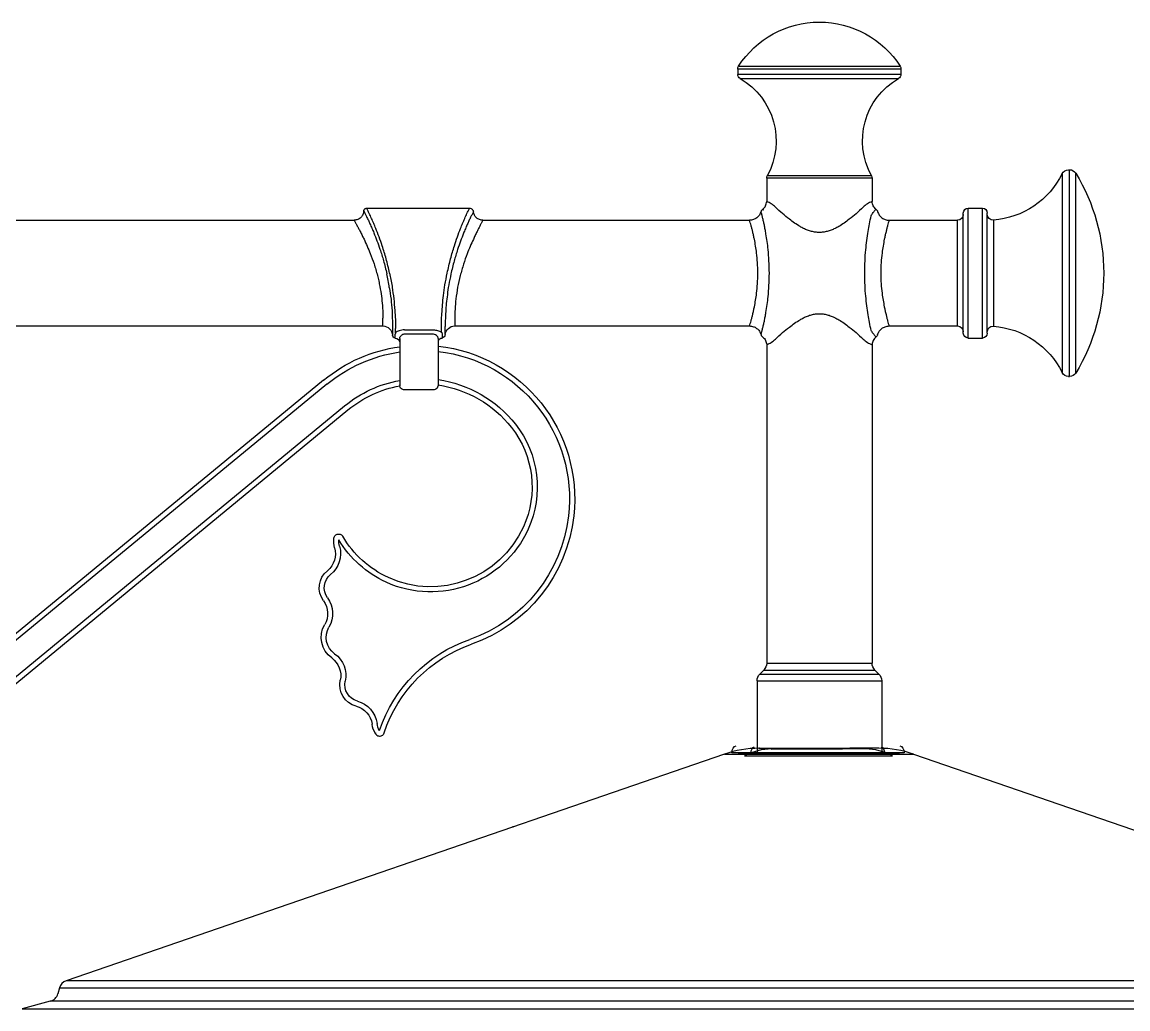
# Model space of a CAD drawing. Extents: x 0 to 225, y 0 to 465.
# Drawn here: x 127.44 to 169.01, y 412.75 to 449.83 of the extents above; entities that cross this region are included whole.
import ezdxf

# ---------------------------------------------------------------- set-up
doc = ezdxf.new("R2010")
doc.units = 0
doc.layers.add('LIVELLO_1', color=160, linetype='Continuous')

# ---------------------------------------------------------------- blocks, each defined once
blk = doc.blocks.new('AI9-BLK1')
at = {"layer": 'LIVELLO_1', "color": 7}
for p, q in [((47.993, 215.62), (41.861, 215.62)), ((41.861, 215.62), (41.861, 215.419)), ((47.993, 215.419), (41.861, 215.419)), ((41.886, 215.722), (47.966, 215.722)), ((47.993, 215.62), (47.993, 215.419)), ((41.947, 215.265), (47.899, 215.265)), ((46.891, 211.604), (42.964, 211.604)), ((54.054, 211.688), (54.054, 204.218)), ((54.296, 211.836), (54.334, 211.836)), ((54.334, 204.066), (54.334, 211.836)), ((54.565, 204.194), (54.565, 211.705)), ((46.909, 211.518), (42.946, 211.518)), ((42.946, 211.518), (42.946, 210.64)), ((46.909, 211.518), (46.909, 210.64)), ((27.912, 210.388), (31.769, 210.388)), ((50.518, 210.388), (51.057, 210.388)), ((50.518, 205.511), (50.518, 210.388)), ((51.057, 205.511), (51.057, 210.388)), ((3.675, 209.938), (27.436, 209.938)), ((32.276, 209.938), (42.301, 209.938)), ((47.549, 209.938), (50.119, 209.938)), ((50.119, 205.966), (50.119, 209.938)), ((50.337, 205.688), (50.337, 210.212)), ((51.238, 205.688), (51.238, 210.212)), ((51.471, 209.947), (51.471, 205.955)), ((28.52, 205.966), (28.52, 206.257)), ((31.219, 206.231), (31.219, 205.966)), ((2.617, 205.966), (28.52, 205.966)), ((28.88, 205.962), (28.88, 205.617)), ((28.986, 205.703), (28.986, 205.867)), ((29.33, 205.816), (30.415, 205.816)), ((30.719, 205.739), (30.719, 205.838)), ((30.863, 205.644), (30.863, 205.948)), ((31.219, 205.966), (42.301, 205.966)), ((47.549, 205.966), (50.119, 205.966)), ((28.981, 205.511), (28.981, 205.659)), ((29.151, 205.492), (29.151, 203.755)), ((30.415, 205.655), (29.33, 205.655)), ((30.592, 205.496), (30.592, 203.742)), ((30.742, 205.666), (30.742, 205.511)), ((50.518, 205.511), (51.057, 205.511)), ((42.946, 205.262), (42.946, 193.289)), ((46.909, 205.262), (46.909, 193.289)), ((26.29, 203.929), (8.311, 189.123)), ((26.417, 203.775), (8.435, 188.973)), ((29.151, 203.742), (29.151, 203.718)), ((54.296, 204.066), (54.334, 204.066)), ((30.415, 203.559), (29.33, 203.559)), ((9.104, 188.159), (27.081, 202.961)), ((9.229, 188.009), (27.205, 202.811)), ((42.688, 192.883), (42.834, 193.033)), ((42.688, 192.883), (47.166, 192.883)), ((42.834, 193.033), (47.015, 193.033)), ((42.946, 193.289), (46.909, 193.289)), ((47.166, 192.883), (47.015, 193.033)), ((42.582, 192.627), (47.271, 192.627)), ((42.582, 192.627), (42.582, 189.887)), ((47.271, 192.627), (47.271, 189.887)), ((42.659, 190.092), (46.068, 190.092)), ((43.131, 190.067), (45.801, 190.067)), ((46.663, 190.067), (45.807, 190.067)), ((47.164, 190.092), (46.07, 190.092)), ((41.361, 189.875), (16.614, 181.358)), ((41.361, 189.875), (48.463, 189.875)), ((48.118, 189.917), (41.637, 189.917)), ((41.877, 189.911), (47.941, 189.911)), ((47.381, 189.915), (42.353, 189.915)), ((42.582, 189.887), (47.271, 189.887)), ((48.463, 189.875), (73.215, 181.358)), ((73.215, 181.358), (16.614, 181.358)), ((16.357, 181.086), (16.299, 180.866)), ((16.357, 181.086), (73.468, 181.086)), ((16.014, 180.586), (14.956, 180.299)), ((73.816, 180.586), (16.014, 180.586)), ((14.956, 180.299), (74.871, 180.299))]:
    blk.add_line(p, q, dxfattribs=at)
blk.add_lwpolyline([(29.151, 203.74), (29.151, 203.746), (29.151, 203.755)], dxfattribs=at)
for points in [[(41.886, 215.722), (42.552, 216.756), (43.694, 217.383), (44.925, 217.383)], [(44.925, 217.383), (46.152, 217.383), (47.302, 216.756), (47.966, 215.722)], [(41.861, 215.62), (41.861, 215.657), (41.868, 215.688), (41.886, 215.722)], [(41.947, 215.265), (41.89, 215.296), (41.861, 215.355), (41.861, 215.419)], [(47.993, 215.419), (47.993, 215.355), (47.955, 215.296), (47.899, 215.265)], [(47.966, 215.722), (47.978, 215.688), (47.993, 215.657), (47.993, 215.62)], [(41.947, 215.265), (43.228, 214.521), (43.677, 212.895), (42.964, 211.604)], [(46.891, 211.604), (46.172, 212.895), (46.622, 214.521), (47.899, 215.265)], [(42.946, 211.516), (42.946, 211.549), (42.948, 211.577), (42.964, 211.604)], [(46.891, 211.604), (46.902, 211.577), (46.909, 211.549), (46.909, 211.516)], [(54.054, 211.688), (53.559, 210.688), (52.575, 210.024), (51.471, 209.945)], [(54.054, 211.688), (54.099, 211.774), (54.194, 211.836), (54.296, 211.836)], [(54.334, 211.836), (54.429, 211.836), (54.515, 211.785), (54.565, 211.703)], [(54.565, 211.705), (55.253, 210.576), (55.615, 209.274), (55.615, 207.952)], [(50.337, 210.209), (50.337, 210.309), (50.416, 210.388), (50.518, 210.388)], [(51.057, 210.388), (51.159, 210.388), (51.238, 210.309), (51.238, 210.209)], [(50.337, 210.154), (50.337, 210.035), (50.242, 209.938), (50.119, 209.938)], [(28.52, 205.964), (28.712, 205.964), (28.873, 205.809), (28.88, 205.617)], [(30.863, 205.644), (30.88, 205.825), (31.038, 205.964), (31.219, 205.964)], [(50.119, 205.964), (50.242, 205.964), (50.337, 205.865), (50.337, 205.745)], [(51.471, 205.955), (52.575, 205.871), (53.559, 205.211), (54.054, 204.216)], [(28.981, 205.511), (28.925, 205.514), (28.884, 205.562), (28.88, 205.617)], [(28.981, 205.511), (29.076, 205.503), (29.151, 205.425), (29.151, 205.328)], [(30.611, 205.417), (30.637, 205.47), (30.685, 205.503), (30.742, 205.511)], [(30.863, 205.644), (30.857, 205.578), (30.807, 205.525), (30.742, 205.511)], [(50.518, 205.511), (50.416, 205.511), (50.337, 205.593), (50.337, 205.688)], [(51.238, 205.688), (51.238, 205.593), (51.159, 205.511), (51.057, 205.511)], [(26.29, 203.929), (27.11, 204.605), (28.098, 205.037), (29.151, 205.183)], [(26.417, 203.775), (27.199, 204.419), (28.143, 204.841), (29.151, 204.989)], [(54.296, 204.064), (54.194, 204.064), (54.099, 204.126), (54.054, 204.216)], [(27.081, 202.961), (27.683, 203.451), (28.39, 203.782), (29.151, 203.916)], [(27.205, 202.808), (27.768, 203.274), (28.437, 203.583), (29.151, 203.715)], [(30.592, 203.949), (31.745, 203.782), (32.784, 203.186), (33.5, 202.272)], [(30.592, 203.751), (31.679, 203.585), (32.666, 203.018), (33.347, 202.151)], [(33.5, 202.272), (34.388, 201.151), (34.572, 199.627), (33.982, 198.329)], [(26.704, 197.629), (26.672, 197.746), (26.661, 197.866), (26.672, 197.985)], [(26.889, 197.685), (26.866, 197.764), (26.851, 197.85), (26.857, 197.927)], [(26.704, 197.629), (26.794, 197.312), (26.688, 196.974), (26.431, 196.765)], [(26.889, 197.685), (27.002, 197.292), (26.866, 196.875), (26.547, 196.621)], [(26.288, 195.635), (26.023, 195.992), (26.092, 196.495), (26.431, 196.765)], [(26.435, 195.752), (26.238, 196.027), (26.288, 196.409), (26.547, 196.621)], [(26.288, 195.635), (26.476, 195.374), (26.491, 195.021), (26.333, 194.741)], [(26.435, 195.752), (26.672, 195.425), (26.693, 194.99), (26.491, 194.642)], [(26.593, 193.486), (26.198, 193.772), (26.075, 194.32), (26.333, 194.741)], [(26.704, 193.642), (26.385, 193.869), (26.295, 194.311), (26.491, 194.642)], [(28.39, 190.763), (28.936, 192.367), (30.191, 193.627), (31.786, 194.185)], [(28.565, 190.677), (29.087, 192.237), (30.303, 193.461), (31.849, 194.002)], [(26.593, 193.486), (26.857, 193.3), (26.987, 192.969), (26.918, 192.649)], [(26.704, 193.642), (27.032, 193.413), (27.187, 193.007), (27.103, 192.612)], [(42.582, 192.625), (42.582, 192.724), (42.62, 192.81), (42.688, 192.881)], [(42.946, 193.282), (42.946, 193.19), (42.903, 193.099), (42.834, 193.031)], [(47.015, 193.031), (46.95, 193.099), (46.909, 193.19), (46.909, 193.282)], [(47.166, 192.881), (47.23, 192.81), (47.271, 192.724), (47.271, 192.625)], [(27.508, 191.674), (27.086, 191.786), (26.823, 192.219), (26.918, 192.649)], [(27.56, 191.864), (27.235, 191.95), (27.032, 192.281), (27.103, 192.612)], [(27.508, 191.674), (27.829, 191.597), (28.065, 191.325), (28.11, 191.001)], [(27.56, 191.864), (27.953, 191.76), (28.24, 191.429), (28.297, 191.03)], [(28.245, 190.635), (28.177, 190.745), (28.127, 190.871), (28.11, 191.001)], [(28.39, 190.763), (28.343, 190.844), (28.313, 190.935), (28.297, 191.03)], [(42.659, 190.092), (42.22, 190.092), (41.777, 190.019), (41.361, 189.875)], [(41.637, 189.917), (41.644, 190.061), (41.717, 190.171), (41.797, 190.189)], [(43.131, 190.067), (42.785, 190.067), (42.439, 189.979), (42.107, 189.807)], [(42.353, 189.915), (42.36, 190.036), (42.415, 190.134), (42.48, 190.145)], [(48.463, 189.875), (48.048, 190.019), (47.605, 190.092), (47.164, 190.092)], [(47.254, 190.145), (47.325, 190.134), (47.374, 190.036), (47.381, 189.915)], [(47.952, 190.189), (48.045, 190.171), (48.112, 190.061), (48.118, 189.917)], [(16.614, 181.358), (16.486, 181.316), (16.396, 181.215), (16.357, 181.086)], [(16.014, 180.586), (16.154, 180.621), (16.26, 180.727), (16.299, 180.866)]]:
    blk.add_open_spline(points, degree=3, dxfattribs=at)
for points, knots in [([(27.8, 210.287), (27.8, 210.298), (27.802, 210.315), (27.811, 210.335), (27.817, 210.348), (27.825, 210.359), (27.84, 210.366), (27.847, 210.377), (27.862, 210.381), (27.875, 210.381), (27.881, 210.388), (27.897, 210.388), (27.903, 210.388)], [0, 0, 0, 0, 1, 1, 1, 2, 2, 2, 3, 3, 3, 4, 4, 4, 4]), ([(28.769, 207.95), (28.728, 208.129), (28.688, 208.312), (28.643, 208.493), (28.597, 208.652), (28.55, 208.813), (28.494, 208.976), (28.457, 209.084), (28.419, 209.201), (28.376, 209.313), (28.335, 209.419), (28.295, 209.527), (28.252, 209.631), (28.227, 209.693), (28.2, 209.755), (28.177, 209.821), (28.143, 209.881), (28.116, 209.945), (28.089, 210.004), (28.065, 210.07), (28.033, 210.13), (28.007, 210.187), (27.976, 210.253), (27.942, 210.309), (27.912, 210.375)], [0, 0, 0, 0, 1, 1, 1, 2, 2, 2, 3, 3, 3, 4, 4, 4, 5, 5, 5, 6, 6, 6, 7, 7, 7, 8, 8, 8, 8]), ([(30.719, 205.836), (30.719, 205.836), (30.719, 206.145), (30.719, 206.145), (30.724, 206.24), (30.73, 206.33), (30.735, 206.423), (30.742, 206.535), (30.751, 206.648), (30.762, 206.763), (30.773, 206.877), (30.78, 206.992), (30.801, 207.107), (30.814, 207.239), (30.829, 207.376), (30.852, 207.506), (30.874, 207.654), (30.909, 207.804), (30.936, 207.95), (30.977, 208.129), (31.015, 208.312), (31.064, 208.493), (31.105, 208.649), (31.15, 208.813), (31.207, 208.976), (31.241, 209.084), (31.28, 209.199), (31.32, 209.311), (31.359, 209.419), (31.396, 209.523), (31.437, 209.629), (31.465, 209.693), (31.487, 209.755), (31.517, 209.819), (31.54, 209.881), (31.571, 209.945), (31.596, 210.004), (31.623, 210.07), (31.652, 210.128), (31.679, 210.187), (31.711, 210.253), (31.736, 210.309), (31.769, 210.375)], [0, 0, 0, 0, 1, 1, 1, 2, 2, 2, 3, 3, 3, 4, 4, 4, 5, 5, 5, 6, 6, 6, 7, 7, 7, 8, 8, 8, 9, 9, 9, 10, 10, 10, 11, 11, 11, 12, 12, 12, 13, 13, 13, 14, 14, 14, 14]), ([(31.779, 210.388), (31.797, 210.388), (31.813, 210.386), (31.831, 210.381), (31.847, 210.375), (31.864, 210.362), (31.872, 210.351), (31.887, 210.34), (31.898, 210.326), (31.909, 210.309), (31.909, 210.293), (31.919, 210.276), (31.922, 210.258)], [0, 0, 0, 0, 1, 1, 1, 2, 2, 2, 3, 3, 3, 4, 4, 4, 4]), ([(42.733, 210.258), (42.745, 210.278), (42.749, 210.298), (42.756, 210.309), (42.767, 210.329), (42.778, 210.34), (42.797, 210.351)], [0, 0, 0, 0, 1, 1, 1, 2, 2, 2, 2]), ([(42.797, 210.351), (42.84, 210.392), (42.88, 210.432), (42.903, 210.481), (42.929, 210.525), (42.935, 210.585), (42.946, 210.64)], [0, 0, 0, 0, 1, 1, 1, 2, 2, 2, 2]), ([(42.797, 210.351), (42.801, 210.348), (42.806, 210.34), (42.808, 210.335), (42.817, 210.333), (42.817, 210.329), (42.823, 210.326)], [0, 0, 0, 0, 1, 1, 1, 2, 2, 2, 2]), ([(43.278, 210.428), (43.228, 210.472), (43.179, 210.518), (43.12, 210.551), (43.065, 210.587), (43.002, 210.615), (42.946, 210.64)], [0, 0, 0, 0, 1, 1, 1, 2, 2, 2, 2]), ([(46.572, 210.428), (46.486, 210.348), (46.394, 210.265), (46.308, 210.183), (46.224, 210.117), (46.141, 210.048), (46.05, 209.978), (45.987, 209.925), (45.922, 209.878), (45.854, 209.832), (45.786, 209.788), (45.718, 209.742), (45.655, 209.7), (45.609, 209.675), (45.559, 209.651), (45.514, 209.625), (45.46, 209.603), (45.419, 209.583), (45.368, 209.563), (45.32, 209.545), (45.268, 209.527), (45.223, 209.519), (45.173, 209.503), (45.126, 209.492), (45.072, 209.488), (45.022, 209.481), (44.975, 209.475), (44.925, 209.475), (44.876, 209.475), (44.824, 209.481), (44.778, 209.488), (44.729, 209.492), (44.677, 209.503), (44.627, 209.519), (44.577, 209.527), (44.525, 209.545), (44.479, 209.563), (44.43, 209.583), (44.384, 209.605), (44.335, 209.625), (44.285, 209.651), (44.245, 209.675), (44.199, 209.7), (44.132, 209.742), (44.065, 209.788), (43.992, 209.832), (43.931, 209.878), (43.863, 209.927), (43.8, 209.978), (43.707, 210.048), (43.621, 210.117), (43.542, 210.187), (43.452, 210.265), (43.364, 210.348), (43.278, 210.428)], [0, 0, 0, 0, 1, 1, 1, 2, 2, 2, 3, 3, 3, 4, 4, 4, 5, 5, 5, 6, 6, 6, 7, 7, 7, 8, 8, 8, 9, 9, 9, 10, 10, 10, 11, 11, 11, 12, 12, 12, 13, 13, 13, 14, 14, 14, 15, 15, 15, 16, 16, 16, 17, 17, 17, 18, 18, 18, 18]), ([(46.909, 210.64), (46.844, 210.615), (46.786, 210.587), (46.73, 210.551), (46.674, 210.518), (46.622, 210.472), (46.572, 210.428)], [0, 0, 0, 0, 1, 1, 1, 2, 2, 2, 2]), ([(46.87, 210.108), (46.902, 210.148), (46.92, 210.183), (46.95, 210.223), (46.972, 210.258), (47.004, 210.293), (47.029, 210.329), (47.034, 210.335), (47.038, 210.335), (47.045, 210.34), (47.045, 210.348), (47.045, 210.348), (47.051, 210.351)], [0, 0, 0, 0, 1, 1, 1, 2, 2, 2, 3, 3, 3, 4, 4, 4, 4]), ([(47.051, 210.351), (47.015, 210.392), (46.972, 210.432), (46.95, 210.481), (46.924, 210.525), (46.92, 210.585), (46.909, 210.64)], [0, 0, 0, 0, 1, 1, 1, 2, 2, 2, 2]), ([(47.051, 210.351), (47.067, 210.34), (47.079, 210.329), (47.094, 210.309), (47.101, 210.298), (47.11, 210.278), (47.116, 210.258)], [0, 0, 0, 0, 1, 1, 1, 2, 2, 2, 2]), ([(27.8, 210.287), (27.789, 210.242), (27.789, 210.192), (27.768, 210.152), (27.746, 210.108), (27.723, 210.073), (27.685, 210.035), (27.651, 210.004), (27.61, 209.978), (27.571, 209.967), (27.53, 209.951), (27.481, 209.942), (27.436, 209.938)], [0, 0, 0, 0, 1, 1, 1, 2, 2, 2, 3, 3, 3, 4, 4, 4, 4]), ([(27.436, 209.938), (27.454, 209.907), (27.47, 209.878), (27.488, 209.843), (27.504, 209.814), (27.519, 209.783), (27.538, 209.748), (27.56, 209.711), (27.582, 209.671), (27.603, 209.631), (27.625, 209.594), (27.644, 209.552), (27.666, 209.519), (27.694, 209.466), (27.716, 209.413), (27.739, 209.367), (27.761, 209.322), (27.789, 209.267), (27.811, 209.223), (27.847, 209.137), (27.89, 209.046), (27.926, 208.958), (27.965, 208.868), (28.007, 208.777), (28.044, 208.682), (28.093, 208.554), (28.143, 208.424), (28.188, 208.298), (28.229, 208.151), (28.272, 208.009), (28.313, 207.864)], [0, 0, 0, 0, 1, 1, 1, 2, 2, 2, 3, 3, 3, 4, 4, 4, 5, 5, 5, 6, 6, 6, 7, 7, 7, 8, 8, 8, 9, 9, 9, 10, 10, 10, 10]), ([(27.8, 210.287), (27.817, 210.253), (27.834, 210.209), (27.847, 210.176), (27.868, 210.143), (27.89, 210.108), (27.903, 210.073), (27.926, 210.024), (27.951, 209.978), (27.974, 209.934), (27.992, 209.892), (28.015, 209.843), (28.033, 209.803), (28.06, 209.746), (28.082, 209.693), (28.105, 209.634), (28.127, 209.583), (28.155, 209.521), (28.177, 209.466), (28.218, 209.367), (28.257, 209.267), (28.295, 209.166), (28.33, 209.064), (28.376, 208.958), (28.408, 208.852), (28.457, 208.707), (28.502, 208.563), (28.543, 208.418), (28.584, 208.252), (28.627, 208.091), (28.665, 207.925)], [0, 0, 0, 0, 1, 1, 1, 2, 2, 2, 3, 3, 3, 4, 4, 4, 5, 5, 5, 6, 6, 6, 7, 7, 7, 8, 8, 8, 9, 9, 9, 10, 10, 10, 10]), ([(31.922, 210.258), (31.903, 210.223), (31.883, 210.192), (31.87, 210.154), (31.849, 210.119), (31.836, 210.084), (31.815, 210.048), (31.797, 210.002), (31.769, 209.958), (31.747, 209.914), (31.734, 209.87), (31.711, 209.825), (31.691, 209.779), (31.663, 209.724), (31.646, 209.671), (31.618, 209.614), (31.596, 209.556), (31.571, 209.503), (31.551, 209.446), (31.51, 209.349), (31.476, 209.254), (31.437, 209.148), (31.4, 209.046), (31.363, 208.947), (31.325, 208.837), (31.28, 208.693), (31.237, 208.55), (31.196, 208.404), (31.15, 208.241), (31.112, 208.082), (31.076, 207.917)], [0, 0, 0, 0, 1, 1, 1, 2, 2, 2, 3, 3, 3, 4, 4, 4, 5, 5, 5, 6, 6, 6, 7, 7, 7, 8, 8, 8, 9, 9, 9, 10, 10, 10, 10]), ([(32.276, 209.938), (32.262, 209.907), (32.241, 209.874), (32.228, 209.843), (32.213, 209.814), (32.194, 209.783), (32.179, 209.748), (32.161, 209.711), (32.14, 209.671), (32.118, 209.631), (32.099, 209.594), (32.077, 209.55), (32.057, 209.512), (32.032, 209.461), (32.01, 209.413), (31.987, 209.362), (31.959, 209.318), (31.933, 209.267), (31.919, 209.216), (31.872, 209.128), (31.838, 209.046), (31.801, 208.952), (31.758, 208.859), (31.724, 208.771), (31.689, 208.676), (31.639, 208.548), (31.59, 208.42), (31.551, 208.292), (31.506, 208.146), (31.465, 208.001), (31.426, 207.857)], [0, 0, 0, 0, 1, 1, 1, 2, 2, 2, 3, 3, 3, 4, 4, 4, 5, 5, 5, 6, 6, 6, 7, 7, 7, 8, 8, 8, 9, 9, 9, 10, 10, 10, 10]), ([(32.276, 209.938), (32.235, 209.942), (32.194, 209.945), (32.149, 209.962), (32.111, 209.978), (32.068, 210), (32.039, 210.028), (32.004, 210.059), (31.975, 210.097), (31.959, 210.13), (31.941, 210.174), (31.933, 210.214), (31.922, 210.258)], [0, 0, 0, 0, 1, 1, 1, 2, 2, 2, 3, 3, 3, 4, 4, 4, 4]), ([(42.733, 210.258), (42.715, 210.214), (42.694, 210.172), (42.672, 210.13), (42.645, 210.09), (42.612, 210.055), (42.575, 210.024), (42.53, 210), (42.491, 209.978), (42.446, 209.962), (42.401, 209.945), (42.351, 209.942), (42.301, 209.938)], [0, 0, 0, 0, 1, 1, 1, 2, 2, 2, 3, 3, 3, 4, 4, 4, 4]), ([(42.612, 207.95), (42.612, 208.084), (42.609, 208.212), (42.599, 208.349), (42.593, 208.47), (42.582, 208.588), (42.566, 208.707), (42.555, 208.795), (42.543, 208.881), (42.53, 208.969), (42.514, 209.053), (42.498, 209.137), (42.485, 209.221), (42.474, 209.26), (42.46, 209.313), (42.453, 209.362), (42.446, 209.406), (42.431, 209.457), (42.42, 209.503), (42.412, 209.541), (42.401, 209.583), (42.39, 209.623), (42.381, 209.662), (42.37, 209.7), (42.356, 209.742), (42.351, 209.775), (42.34, 209.81), (42.329, 209.839), (42.322, 209.872), (42.31, 209.903), (42.301, 209.938)], [0, 0, 0, 0, 1, 1, 1, 2, 2, 2, 3, 3, 3, 4, 4, 4, 5, 5, 5, 6, 6, 6, 7, 7, 7, 8, 8, 8, 9, 9, 9, 10, 10, 10, 10]), ([(43.047, 207.95), (43.038, 208.102), (43.038, 208.259), (43.032, 208.413), (43.027, 208.554), (43.015, 208.693), (43.002, 208.835), (42.991, 208.932), (42.975, 209.035), (42.964, 209.137), (42.948, 209.232), (42.935, 209.329), (42.918, 209.424), (42.912, 209.481), (42.901, 209.536), (42.887, 209.594), (42.88, 209.645), (42.869, 209.7), (42.858, 209.755), (42.846, 209.803), (42.834, 209.847), (42.828, 209.894), (42.817, 209.938), (42.801, 209.984), (42.79, 210.033), (42.778, 210.073), (42.774, 210.108), (42.763, 210.148), (42.756, 210.183), (42.745, 210.223), (42.733, 210.258)], [0, 0, 0, 0, 1, 1, 1, 2, 2, 2, 3, 3, 3, 4, 4, 4, 5, 5, 5, 6, 6, 6, 7, 7, 7, 8, 8, 8, 9, 9, 9, 10, 10, 10, 10]), ([(46.629, 207.95), (46.635, 208.102), (46.635, 208.259), (46.644, 208.413), (46.648, 208.55), (46.656, 208.682), (46.672, 208.826), (46.683, 208.941), (46.694, 209.06), (46.713, 209.177), (46.724, 209.291), (46.739, 209.406), (46.758, 209.519), (46.773, 209.614), (46.792, 209.708), (46.807, 209.799), (46.829, 209.901), (46.853, 210.002), (46.87, 210.108)], [0, 0, 0, 0, 1, 1, 1, 2, 2, 2, 3, 3, 3, 4, 4, 4, 5, 5, 5, 6, 6, 6, 6]), ([(47.116, 210.258), (47.135, 210.209), (47.15, 210.172), (47.178, 210.13), (47.202, 210.09), (47.241, 210.055), (47.275, 210.024), (47.318, 209.995), (47.359, 209.978), (47.404, 209.962), (47.454, 209.945), (47.499, 209.942), (47.549, 209.938)], [0, 0, 0, 0, 1, 1, 1, 2, 2, 2, 3, 3, 3, 4, 4, 4, 4]), ([(47.549, 209.938), (47.539, 209.903), (47.528, 209.872), (47.517, 209.839), (47.51, 209.81), (47.499, 209.775), (47.489, 209.742), (47.483, 209.7), (47.467, 209.662), (47.46, 209.623), (47.454, 209.583), (47.437, 209.541), (47.431, 209.503), (47.42, 209.457), (47.409, 209.406), (47.396, 209.362), (47.388, 209.313), (47.377, 209.26), (47.366, 209.221), (47.351, 209.137), (47.336, 209.053), (47.325, 208.969), (47.306, 208.881), (47.295, 208.795), (47.282, 208.707), (47.269, 208.588), (47.252, 208.47), (47.246, 208.349), (47.241, 208.212), (47.237, 208.084), (47.234, 207.95)], [0, 0, 0, 0, 1, 1, 1, 2, 2, 2, 3, 3, 3, 4, 4, 4, 5, 5, 5, 6, 6, 6, 7, 7, 7, 8, 8, 8, 9, 9, 9, 10, 10, 10, 10]), ([(51.471, 209.945), (51.353, 209.938), (51.247, 210.024), (51.238, 210.143), (51.238, 210.143), (51.238, 210.165), (51.238, 210.165)], [0, 0, 0, 0, 1, 1, 1, 2, 2, 2, 2]), ([(28.313, 207.864), (28.328, 207.793), (28.347, 207.725), (28.362, 207.654), (28.376, 207.584), (28.392, 207.513), (28.408, 207.445)], [0, 0, 0, 0, 1, 1, 1, 2, 2, 2, 2]), ([(28.757, 207.405), (28.746, 207.495), (28.733, 207.584), (28.717, 207.667), (28.699, 207.753), (28.683, 207.842), (28.665, 207.925)], [0, 0, 0, 0, 1, 1, 1, 2, 2, 2, 2]), ([(28.769, 207.95), (28.78, 207.868), (28.8, 207.789), (28.817, 207.707), (28.835, 207.623), (28.841, 207.539), (28.862, 207.458), (28.862, 207.451), (28.862, 207.449), (28.864, 207.438), (28.864, 207.438), (28.864, 207.422), (28.864, 207.422), (28.891, 207.275), (28.907, 207.136), (28.925, 206.985), (28.943, 206.844), (28.955, 206.699), (28.964, 206.551), (28.975, 206.436), (28.977, 206.328), (28.986, 206.213), (28.986, 206.213), (28.986, 205.865), (28.986, 205.865)], [0, 0, 0, 0, 1, 1, 1, 2, 2, 2, 3, 3, 3, 4, 4, 4, 5, 5, 5, 6, 6, 6, 7, 7, 7, 8, 8, 8, 8]), ([(31.076, 207.917), (31.045, 207.78), (31.019, 207.641), (30.993, 207.506), (30.972, 207.383), (30.95, 207.259), (30.943, 207.136), (30.927, 207.023), (30.913, 206.922), (30.902, 206.811), (30.893, 206.705), (30.887, 206.602), (30.88, 206.498), (30.874, 206.412), (30.87, 206.323), (30.868, 206.24), (30.863, 206.143), (30.863, 206.048), (30.863, 205.946)], [0, 0, 0, 0, 1, 1, 1, 2, 2, 2, 3, 3, 3, 4, 4, 4, 5, 5, 5, 6, 6, 6, 6]), ([(31.426, 207.857), (31.392, 207.709), (31.354, 207.561), (31.325, 207.416), (31.302, 207.266), (31.28, 207.12), (31.264, 206.979), (31.25, 206.851), (31.237, 206.721), (31.23, 206.597), (31.228, 206.476), (31.223, 206.35), (31.219, 206.229)], [0, 0, 0, 0, 1, 1, 1, 2, 2, 2, 3, 3, 3, 4, 4, 4, 4]), ([(42.301, 205.964), (42.31, 205.993), (42.322, 206.028), (42.329, 206.059), (42.34, 206.09), (42.351, 206.127), (42.356, 206.16), (42.37, 206.198), (42.381, 206.24), (42.39, 206.279), (42.401, 206.319), (42.412, 206.359), (42.42, 206.396), (42.431, 206.445), (42.446, 206.494), (42.453, 206.54), (42.46, 206.588), (42.474, 206.633), (42.485, 206.681), (42.498, 206.765), (42.514, 206.851), (42.53, 206.928), (42.543, 207.016), (42.555, 207.107), (42.566, 207.193), (42.582, 207.312), (42.593, 207.436), (42.599, 207.553), (42.609, 207.685), (42.612, 207.82), (42.612, 207.95)], [0, 0, 0, 0, 1, 1, 1, 2, 2, 2, 3, 3, 3, 4, 4, 4, 5, 5, 5, 6, 6, 6, 7, 7, 7, 8, 8, 8, 9, 9, 9, 10, 10, 10, 10]), ([(42.733, 205.644), (42.745, 205.679), (42.756, 205.719), (42.763, 205.752), (42.774, 205.79), (42.778, 205.832), (42.79, 205.865), (42.801, 205.915), (42.817, 205.959), (42.828, 206.01), (42.834, 206.052), (42.846, 206.101), (42.858, 206.145), (42.869, 206.202), (42.88, 206.255), (42.887, 206.308), (42.901, 206.363), (42.912, 206.423), (42.918, 206.476), (42.935, 206.571), (42.948, 206.67), (42.964, 206.765), (42.975, 206.866), (42.991, 206.97), (43.002, 207.065), (43.015, 207.208), (43.027, 207.345), (43.032, 207.489), (43.038, 207.641), (43.038, 207.798), (43.047, 207.95)], [0, 0, 0, 0, 1, 1, 1, 2, 2, 2, 3, 3, 3, 4, 4, 4, 5, 5, 5, 6, 6, 6, 7, 7, 7, 8, 8, 8, 9, 9, 9, 10, 10, 10, 10]), ([(46.87, 205.794), (46.853, 205.895), (46.829, 205.999), (46.807, 206.101), (46.792, 206.196), (46.773, 206.29), (46.758, 206.381), (46.739, 206.496), (46.724, 206.61), (46.713, 206.721), (46.694, 206.844), (46.683, 206.961), (46.672, 207.08), (46.656, 207.215), (46.648, 207.354), (46.644, 207.489), (46.635, 207.641), (46.635, 207.798), (46.629, 207.95)], [0, 0, 0, 0, 1, 1, 1, 2, 2, 2, 3, 3, 3, 4, 4, 4, 5, 5, 5, 6, 6, 6, 6]), ([(47.234, 207.95), (47.237, 207.82), (47.241, 207.685), (47.246, 207.553), (47.252, 207.436), (47.269, 207.312), (47.282, 207.193), (47.295, 207.107), (47.306, 207.016), (47.325, 206.928), (47.336, 206.851), (47.351, 206.765), (47.366, 206.681), (47.377, 206.633), (47.388, 206.588), (47.396, 206.54), (47.409, 206.494), (47.42, 206.445), (47.431, 206.396), (47.437, 206.359), (47.454, 206.319), (47.46, 206.279), (47.467, 206.24), (47.483, 206.198), (47.489, 206.16), (47.499, 206.127), (47.51, 206.09), (47.517, 206.059), (47.528, 206.028), (47.539, 205.993), (47.549, 205.964)], [0, 0, 0, 0, 1, 1, 1, 2, 2, 2, 3, 3, 3, 4, 4, 4, 5, 5, 5, 6, 6, 6, 7, 7, 7, 8, 8, 8, 9, 9, 9, 10, 10, 10, 10]), ([(55.615, 207.95), (55.615, 206.63), (55.253, 205.326), (54.565, 204.192), (54.515, 204.117), (54.429, 204.064), (54.334, 204.064)], [0, 0, 0, 0, 1, 1, 1, 2, 2, 2, 2]), ([(28.408, 207.445), (28.425, 207.323), (28.448, 207.204), (28.464, 207.087), (28.48, 206.972), (28.487, 206.851), (28.502, 206.73)], [0, 0, 0, 0, 1, 1, 1, 2, 2, 2, 2]), ([(28.757, 207.405), (28.78, 207.266), (28.807, 207.116), (28.824, 206.972), (28.841, 206.827), (28.85, 206.681), (28.862, 206.535), (28.864, 206.436), (28.873, 206.339), (28.873, 206.246), (28.875, 206.151), (28.88, 206.052), (28.88, 205.959)], [0, 0, 0, 0, 1, 1, 1, 2, 2, 2, 3, 3, 3, 4, 4, 4, 4]), ([(28.502, 206.73), (28.505, 206.65), (28.514, 206.571), (28.514, 206.496), (28.52, 206.414), (28.52, 206.335), (28.52, 206.255)], [0, 0, 0, 0, 1, 1, 1, 2, 2, 2, 2]), ([(43.278, 205.472), (43.364, 205.551), (43.452, 205.635), (43.542, 205.719), (43.621, 205.783), (43.707, 205.854), (43.8, 205.922), (43.863, 205.975), (43.931, 206.023), (43.996, 206.07), (44.065, 206.116), (44.132, 206.156), (44.199, 206.198), (44.245, 206.226), (44.29, 206.249), (44.335, 206.273), (44.384, 206.297), (44.43, 206.319), (44.479, 206.337), (44.525, 206.355), (44.577, 206.374), (44.627, 206.385), (44.677, 206.396), (44.729, 206.412), (44.778, 206.414), (44.826, 206.423), (44.876, 206.423), (44.925, 206.423), (44.975, 206.423), (45.022, 206.423), (45.072, 206.414), (45.126, 206.412), (45.173, 206.396), (45.223, 206.385), (45.268, 206.374), (45.32, 206.355), (45.368, 206.337), (45.419, 206.319), (45.46, 206.297), (45.514, 206.273), (45.559, 206.249), (45.609, 206.226), (45.655, 206.198), (45.718, 206.156), (45.786, 206.116), (45.854, 206.07), (45.922, 206.023), (45.987, 205.975), (46.05, 205.922), (46.141, 205.854), (46.224, 205.783), (46.308, 205.715), (46.394, 205.635), (46.486, 205.551), (46.572, 205.472)], [0, 0, 0, 0, 1, 1, 1, 2, 2, 2, 3, 3, 3, 4, 4, 4, 5, 5, 5, 6, 6, 6, 7, 7, 7, 8, 8, 8, 9, 9, 9, 10, 10, 10, 11, 11, 11, 12, 12, 12, 13, 13, 13, 14, 14, 14, 15, 15, 15, 16, 16, 16, 17, 17, 17, 18, 18, 18, 18]), ([(29.33, 205.816), (29.296, 205.814), (29.261, 205.814), (29.229, 205.807), (29.196, 205.801), (29.162, 205.794), (29.133, 205.783), (29.106, 205.776), (29.081, 205.767), (29.05, 205.752), (29.031, 205.739), (29.009, 205.721), (28.986, 205.701)], [0, 0, 0, 0, 1, 1, 1, 2, 2, 2, 3, 3, 3, 4, 4, 4, 4]), ([(30.415, 205.816), (30.466, 205.814), (30.52, 205.809), (30.568, 205.794), (30.622, 205.783), (30.672, 205.754), (30.719, 205.737)], [0, 0, 0, 0, 1, 1, 1, 2, 2, 2, 2]), ([(42.301, 205.964), (42.351, 205.957), (42.392, 205.955), (42.446, 205.937), (42.487, 205.929), (42.53, 205.904), (42.566, 205.873), (42.609, 205.843), (42.645, 205.814), (42.672, 205.772), (42.694, 205.73), (42.715, 205.688), (42.733, 205.644)], [0, 0, 0, 0, 1, 1, 1, 2, 2, 2, 3, 3, 3, 4, 4, 4, 4]), ([(47.051, 205.545), (47.045, 205.551), (47.045, 205.556), (47.04, 205.562), (47.034, 205.567), (47.029, 205.571), (47.027, 205.578), (47.004, 205.613), (46.972, 205.646), (46.95, 205.679), (46.92, 205.721), (46.902, 205.754), (46.87, 205.794)], [0, 0, 0, 0, 1, 1, 1, 2, 2, 2, 3, 3, 3, 4, 4, 4, 4]), ([(47.116, 205.644), (47.135, 205.684), (47.15, 205.73), (47.178, 205.767), (47.202, 205.809), (47.237, 205.843), (47.275, 205.871), (47.314, 205.902), (47.359, 205.922), (47.404, 205.937), (47.454, 205.955), (47.499, 205.957), (47.549, 205.964)], [0, 0, 0, 0, 1, 1, 1, 2, 2, 2, 3, 3, 3, 4, 4, 4, 4]), ([(51.238, 205.739), (51.238, 205.854), (51.333, 205.957), (51.458, 205.957), (51.458, 205.957), (51.467, 205.957), (51.471, 205.955)], [0, 0, 0, 0, 1, 1, 1, 2, 2, 2, 2]), ([(28.986, 205.701), (28.986, 205.701), (28.986, 205.679), (28.986, 205.679), (28.981, 205.677), (28.981, 205.67), (28.981, 205.657)], [0, 0, 0, 0, 1, 1, 1, 2, 2, 2, 2]), ([(29.151, 205.492), (29.151, 205.492), (29.151, 205.514), (29.151, 205.514), (29.151, 205.52), (29.156, 205.527), (29.16, 205.538)], [0, 0, 0, 0, 1, 1, 1, 2, 2, 2, 2]), ([(29.33, 205.655), (29.313, 205.655), (29.296, 205.655), (29.28, 205.646), (29.257, 205.644), (29.242, 205.633), (29.227, 205.622), (29.212, 205.611), (29.196, 205.595), (29.19, 205.582), (29.173, 205.567), (29.162, 205.551), (29.16, 205.538)], [0, 0, 0, 0, 1, 1, 1, 2, 2, 2, 3, 3, 3, 4, 4, 4, 4]), ([(30.566, 205.567), (30.542, 205.593), (30.527, 205.617), (30.497, 205.633), (30.475, 205.646), (30.441, 205.65), (30.415, 205.655)], [0, 0, 0, 0, 1, 1, 1, 2, 2, 2, 2]), ([(30.592, 205.494), (30.592, 205.509), (30.592, 205.525), (30.588, 205.538), (30.583, 205.545), (30.572, 205.562), (30.566, 205.567)], [0, 0, 0, 0, 1, 1, 1, 2, 2, 2, 2]), ([(30.719, 205.737), (30.724, 205.723), (30.735, 205.71), (30.735, 205.701), (30.742, 205.688), (30.742, 205.677), (30.742, 205.666)], [0, 0, 0, 0, 1, 1, 1, 2, 2, 2, 2]), ([(42.797, 205.545), (42.778, 205.562), (42.767, 205.573), (42.756, 205.587), (42.749, 205.604), (42.745, 205.622), (42.733, 205.644)], [0, 0, 0, 0, 1, 1, 1, 2, 2, 2, 2]), ([(42.797, 205.545), (42.84, 205.509), (42.88, 205.47), (42.903, 205.421), (42.929, 205.37), (42.935, 205.315), (42.946, 205.26)], [0, 0, 0, 0, 1, 1, 1, 2, 2, 2, 2]), ([(42.946, 205.26), (43.002, 205.287), (43.065, 205.313), (43.12, 205.344), (43.179, 205.386), (43.228, 205.432), (43.278, 205.472)], [0, 0, 0, 0, 1, 1, 1, 2, 2, 2, 2]), ([(46.572, 205.472), (46.622, 205.432), (46.674, 205.386), (46.73, 205.344), (46.786, 205.313), (46.844, 205.287), (46.909, 205.26)], [0, 0, 0, 0, 1, 1, 1, 2, 2, 2, 2]), ([(47.051, 205.545), (47.015, 205.509), (46.972, 205.47), (46.95, 205.421), (46.924, 205.37), (46.92, 205.315), (46.909, 205.26)], [0, 0, 0, 0, 1, 1, 1, 2, 2, 2, 2]), ([(47.116, 205.644), (47.11, 205.622), (47.101, 205.604), (47.094, 205.587), (47.079, 205.573), (47.067, 205.562), (47.051, 205.545)], [0, 0, 0, 0, 1, 1, 1, 2, 2, 2, 2]), ([(30.592, 205.207), (33.763, 204.852), (36.044, 201.994), (35.693, 198.823), (35.443, 196.608), (33.951, 194.732), (31.849, 194.002)], [0, 0, 0, 0, 1, 1, 1, 2, 2, 2, 2]), ([(30.592, 205.009), (33.656, 204.653), (35.853, 201.884), (35.496, 198.823), (35.251, 196.694), (33.808, 194.891), (31.786, 194.185)], [0, 0, 0, 0, 1, 1, 1, 2, 2, 2, 2]), ([(29.33, 203.559), (29.307, 203.559), (29.285, 203.565), (29.266, 203.57), (29.246, 203.576), (29.227, 203.587), (29.212, 203.605), (29.19, 203.616), (29.173, 203.636), (29.171, 203.66), (29.16, 203.678), (29.156, 203.698), (29.151, 203.715)], [0, 0, 0, 0, 1, 1, 1, 2, 2, 2, 3, 3, 3, 4, 4, 4, 4]), ([(30.592, 203.74), (30.592, 203.726), (30.592, 203.713), (30.588, 203.7), (30.583, 203.691), (30.583, 203.682), (30.577, 203.671), (30.572, 203.66), (30.566, 203.649), (30.559, 203.64), (30.555, 203.627), (30.545, 203.62), (30.542, 203.609), (30.52, 203.596), (30.505, 203.581), (30.482, 203.57), (30.454, 203.565), (30.437, 203.561), (30.415, 203.559)], [0, 0, 0, 0, 1, 1, 1, 2, 2, 2, 3, 3, 3, 4, 4, 4, 5, 5, 5, 6, 6, 6, 6]), ([(33.347, 202.151), (34.19, 201.087), (34.364, 199.644), (33.799, 198.411), (32.922, 196.48), (30.649, 195.626), (28.724, 196.509), (28.007, 196.839), (27.409, 197.376), (27.009, 198.06)], [0, 0, 0, 0, 1, 1, 1, 2, 2, 2, 3, 3, 3, 3]), ([(33.982, 198.329), (33.06, 196.306), (30.667, 195.41), (28.643, 196.33), (27.903, 196.672), (27.28, 197.228), (26.857, 197.927)], [0, 0, 0, 0, 1, 1, 1, 2, 2, 2, 2]), ([(26.672, 197.985), (26.681, 198.013), (26.681, 198.035), (26.693, 198.055), (26.704, 198.071), (26.717, 198.089), (26.738, 198.106), (26.749, 198.115), (26.76, 198.122), (26.774, 198.13), (26.786, 198.133), (26.801, 198.139), (26.816, 198.144), (26.816, 198.144), (26.866, 198.144), (26.866, 198.144), (26.881, 198.144), (26.889, 198.144), (26.907, 198.139), (26.93, 198.133), (26.946, 198.126), (26.963, 198.111), (26.98, 198.095), (26.998, 198.075), (27.009, 198.058)], [0, 0, 0, 0, 1, 1, 1, 2, 2, 2, 3, 3, 3, 4, 4, 4, 5, 5, 5, 6, 6, 6, 7, 7, 7, 8, 8, 8, 8]), ([(28.238, 190.672), (28.238, 190.672), (28.238, 190.65), (28.238, 190.65), (28.24, 190.643), (28.24, 190.641), (28.245, 190.635)], [0, 0, 0, 0, 1, 1, 1, 2, 2, 2, 2]), ([(28.245, 190.635), (28.261, 190.612), (28.274, 190.595), (28.295, 190.581), (28.313, 190.568), (28.33, 190.562), (28.354, 190.559), (28.376, 190.551), (28.396, 190.551), (28.419, 190.551), (28.437, 190.559), (28.464, 190.564), (28.48, 190.573), (28.502, 190.581), (28.52, 190.593), (28.532, 190.612), (28.55, 190.63), (28.559, 190.65), (28.565, 190.672)], [0, 0, 0, 0, 1, 1, 1, 2, 2, 2, 3, 3, 3, 4, 4, 4, 5, 5, 5, 6, 6, 6, 6]), ([(42.107, 189.807), (42.107, 189.807), (47.679, 189.807), (47.679, 189.807), (47.354, 189.979), (47.008, 190.067), (46.663, 190.067)], [0, 0, 0, 0, 1, 1, 1, 2, 2, 2, 2]), ([(42.659, 190.103), (42.666, 190.103), (42.67, 190.098), (42.67, 190.092), (42.67, 190.09), (42.666, 190.085), (42.659, 190.085), (42.655, 190.085), (42.655, 190.09), (42.655, 190.092), (42.655, 190.098), (42.655, 190.103), (42.659, 190.103)], [0, 0, 0, 0, 1, 1, 1, 2, 2, 2, 3, 3, 3, 4, 4, 4, 4]), ([(43.138, 190.067), (43.138, 190.061), (43.133, 190.056), (43.131, 190.056), (43.127, 190.056), (43.122, 190.061), (43.122, 190.067), (43.122, 190.074), (43.127, 190.078), (43.131, 190.078), (43.133, 190.078), (43.138, 190.074), (43.138, 190.067)], [0, 0, 0, 0, 1, 1, 1, 2, 2, 2, 3, 3, 3, 4, 4, 4, 4]), ([(33.41, 187.135), (33.41, 187.131), (33.41, 187.126), (33.403, 187.126), (33.399, 187.126), (33.395, 187.131), (33.395, 187.135), (33.395, 187.142), (33.399, 187.146), (33.403, 187.146), (33.41, 187.146), (33.41, 187.142), (33.41, 187.135)], [0, 0, 0, 0, 1, 1, 1, 2, 2, 2, 3, 3, 3, 4, 4, 4, 4])]:
    blk.add_open_spline(points, degree=3, knots=knots, dxfattribs=at)

msp = doc.modelspace()

# ---------------------------------------------------------------- block references
at = {"layer": 'LIVELLO_1', "color": 7}
msp.add_blockref('AI9-BLK1', (112.48564, 232.449377), dxfattribs=at)

doc.saveas('drawing.dxf')
